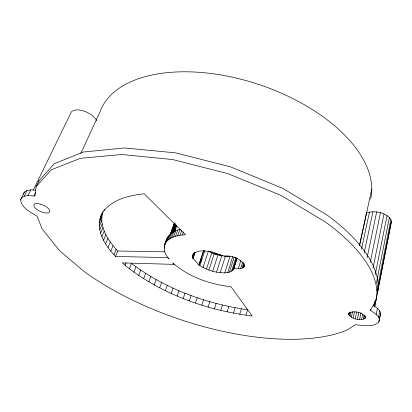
<?xml version="1.0" encoding="UTF-8"?>
<svg xmlns="http://www.w3.org/2000/svg" width="412" height="412" viewBox="0 0 412 412"><rect width="100%" height="100%" fill="white"/><g stroke="black" fill="none" stroke-linecap="round" stroke-linejoin="round"><path stroke-width="0.62" d="M169.1 259.035L167.782 257.639L115.576 256.455C104.751 245.506 94.116 228.418 102.248 212.989M164.697 251.835L117.76 251.001C108.129 240.763 98.447 226.399 102.918 211.722L100.765 216.485M168.915 258.824C158.677 248.858 167.102 230.148 180.935 229.53M377.526 293.236A178.633 77.719 18.5 0 0 327.107 215.069L283.054 188.495L230.468 166.845L175.476 152.852L124.594 147.96L83.147 152.043L54.286 163.708L38.908 180.878L36.081 186.688L34.927 195.911C30.57 196.169 25.523 194.464 21.707 197.585L20.6 199.727C21.491 208.312 30.812 212.129 37.162 216.274L42.009 228.732L59.39 250.491L83.682 271.163A179.462 76.74 18.5 0 0 347.074 330.058L355.396 324.713C363.137 325.331 372.51 327.834 378.849 321.999L380.678 313.578L379.802 310.962L377.418 308.222L373.246 305.271M38.743 182.119L38.908 180.878M236.998 258.417L233.867 268.609C230.524 274.443 222.032 272.801 216.501 272.157C210.238 270.88 204.141 268.572 198.857 264.947L192.868 258.097L192.548 256.434L193.321 253.504M379.509 319.712L378.623 317.116L379.802 310.962M378.849 321.999L379.426 318.95M379.663 317.729L379.895 316.514M348.619 314.284L348.789 313.403C353.687 310.133 362.524 312.208 365.532 317.255L365.315 318.131C360.356 321.278 351.73 319.254 348.619 314.284L348.887 313.032M378.623 317.116L376.223 314.397L377.418 308.222M166.381 240.865L167.107 238.177M373.854 306.168L374.843 301.146M376.939 290.47L390.885 219.514C385.627 212.195 374.812 210.3 366.556 212.896L359.496 245.49M374.673 306.415L376.151 298.87M377.135 293.844L391.4 221.548L390.885 219.514M374.729 306.683L391.4 221.548M376.223 314.397L370.455 310.36L370.702 309.118M376.326 283.533L389.402 217.474M375.208 274.768L387.053 215.569M363.26 319.336L364.146 314.943M364.538 318.842L365.171 315.695M365.315 318.131L365.696 316.241M361.561 319.588L362.72 313.918M373.014 268.109L383.999 213.941M370.223 262.418L380.451 212.705M359.568 319.583L360.989 312.662M357.41 319.321L358.837 312.404M367.092 257.809L376.666 211.953M355.232 318.816L356.668 311.91M353.177 318.105L354.49 311.827M349.963 316.267L350.895 311.874M364.156 253.086L372.917 211.727M351.379 317.24L352.574 311.59M361.504 249.167L369.466 212.051M349.021 315.262L349.69 312.116M359.506 245.619L371.768 188.995M380.008 315.901L380.678 313.578M246 315.216L247.571 309.767C206.046 303.711 165.104 288.853 131.459 263.412L129.378 268.794C164.985 295.306 208.317 310.576 252.175 315.978L231.034 286.742C210.027 284.383 188.84 277.024 172.782 262.933L174.152 264.38L122.292 262.902L129.378 268.794M239.763 314.279L241.35 308.851M233.867 268.609C255.723 270.622 237.43 254.745 227.362 256.346M233.47 313.166L235.077 307.759M242.112 268.13L243.75 262.686M242.9 267.748L244.177 263.515M243.78 267.033L244.507 264.607M244.151 266.466L244.512 265.251M227.141 311.879L228.773 306.492M240.66 268.526L242.663 261.888M238.301 268.732L240.86 260.307M231.626 271.194L235.849 257.5M232.703 270.396L236.56 257.861M220.796 310.427L222.449 305.055M233.475 269.458L236.972 258.087M229.494 272.121L234.088 257.284M214.446 308.815L216.12 303.459M227.759 272.538L232.723 256.578M224.772 272.857L229.942 256.336M208.106 307.043L209.806 301.702M220.193 272.698L225.457 256.104L229.417 256.182L225.457 256.104M216.501 272.157L221.744 255.739L222.964 255.909M201.798 305.122L203.518 299.792M212.695 271.266L217.984 254.879L221.744 255.739M198.857 264.947L203.543 250.996M208.915 270.061L214.25 253.689L208.415 251.099L202.998 267.465M206.469 269.103L211.835 252.736M195.53 303.052L197.276 297.727M189.324 300.842L191.096 295.522M200.958 258.921L203.801 250.429M199.872 265.637L204.944 250.434M183.196 298.494L184.988 293.179M192.548 256.434L193.758 252.886M192.692 257.701L193.712 254.714M192.868 258.097L194.861 252.252L193.068 258.324M192.945 258.499L194.979 252.525M177.15 296.012L178.973 290.702M171.212 293.406L173.061 288.096M165.397 290.681L167.272 285.372M164.965 244.033C168.106 237.642 175.903 235.824 182.367 234.984L183.438 231.961M179.926 235.324L181.646 230.504M177.639 235.772L179.792 229.762M159.717 287.844L161.617 282.529M175.507 236.328L177.665 230.334M173.689 231.941L176.089 225.333M171.758 237.734L173.921 231.776M174.106 231.915L176.501 225.307M174.534 231.905L176.928 225.292M173.545 236.982L175.708 231.008M170.202 234.732L174.492 223.016M170.213 234.922L174.57 222.964M170.537 234.237L174.508 223.371M168.735 239.511L174.477 223.757M171.212 233.207L174.698 223.628M171.238 233.661L174.946 223.479M171.516 233.532L175.002 223.948M171.814 233.419L175.301 223.829M170.156 238.579L172.314 232.636M172.355 232.723L175.409 224.329M172.489 233.249L175.759 224.246M173.081 232.584L175.914 224.782M154.186 284.898L156.117 279.573M164.512 245.331L166.649 239.496M164.249 246.685L165.315 243.775M165.614 242.797L167.761 236.926M166.458 241.628L168.611 235.736M164.187 248.091L164.609 246.927M167.499 240.531L169.656 234.624M148.825 281.849L150.787 276.519M143.649 278.708L145.637 273.367M138.669 275.479L140.688 270.128M133.91 272.172L135.955 266.806M125.099 265.349L126.154 262.65M115.576 256.455L117.76 251.001M113.928 254.734L116.127 249.27M110.818 251.135L113.048 245.645M108.042 247.519L110.298 242.004M105.621 243.904L107.903 238.357M103.561 240.299L105.874 234.722M101.893 236.715L104.226 231.106M100.621 233.166L102.985 227.527M99.338 226.24L101.749 220.528M99.766 229.669L102.15 223.994M99.828 219.627L102.279 213.843M102.181 213.468L104.576 209.414M99.354 222.887L101.79 217.139M80.721 153.614L100.065 111.806A142.238 77.116 18.5 0 1 256.527 83.734A142.238 77.116 18.5 0 1 370.609 199.202M33.959 196.122L35.612 192.703M33.377 189.896L70.565 113.552A14.616 7.483 26 0 1 78.939 109.937L82.421 110.591L86.015 111.843L89.466 113.609A14.616 7.483 26 0 1 96.665 120.587M27.99 195.566L30.766 189.891L35.525 190.169M24.22 196.158L27.001 190.509L30.766 189.891M20.6 199.727L24.478 191.961L27.001 190.509M23.36 194.134L24.478 191.961M370.455 310.36L376.285 299.586A179.462 76.74 18.5 0 0 325.398 221.98L281.056 195.437L228.155 173.725L172.88 159.593L121.792 154.5L80.242 158.347L51.376 169.759L36.081 186.688M192.713 255.28C195.633 249.775 203.312 250.898 208.482 251.346C215.862 251.747 221.95 257.273 229.376 256.326M104.076 210.594C113.758 198.857 129.765 195.406 144.169 193.784L185.549 234.727L182.367 234.984M224.185 256.073L225.405 256.243M212.886 253.401L222.315 255.43M212.88 253.416L222.274 255.538M214.25 253.689L217.984 254.879M210.377 251.67L211.212 252.644M200.84 259.179L198.924 264.993L201.808 259.843L200.84 259.179M40.474 204.12L38.44 203.677A8.698 3.481 24 0 0 33.877 206.062A8.698 3.481 24 0 0 41.087 211.773L43.172 212.494A8.698 3.481 24 0 0 49.867 211.583A8.698 3.481 24 0 0 44.676 205.83L40.474 204.12"/></g></svg>
